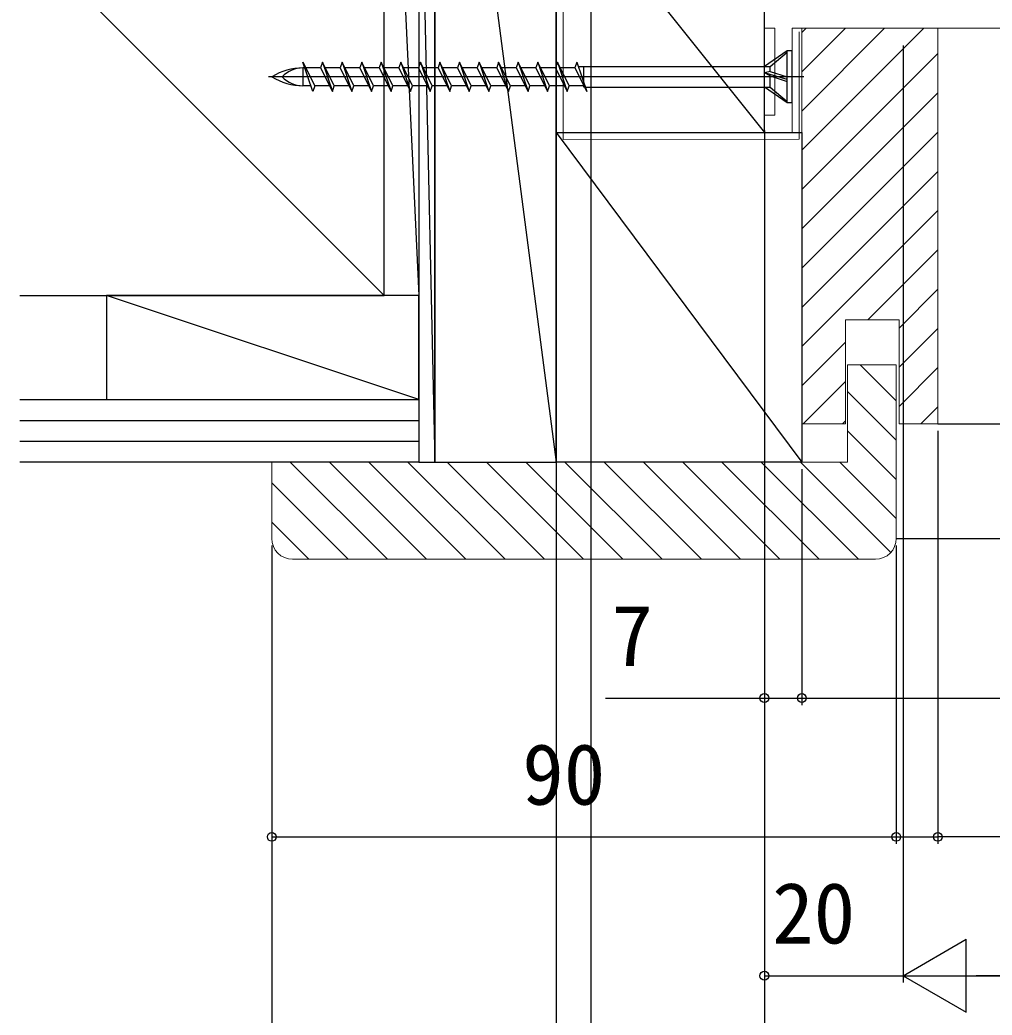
# Model space of a CAD drawing. Units: millimetres, scale not verified. Extents: x -525 to 525, y -783 to 778.
# Drawn here: x -365.3 to -225.2, y -544.8 to -401.4 of the extents above; entities that cross this region are included whole.
import ezdxf
from ezdxf.enums import TextEntityAlignment as Align

# ---------------------------------------------------------------- set-up
doc = ezdxf.new("R2010")
doc.units = ezdxf.units.MM
doc.header["$LTSCALE"] = 4
doc.layers.add('0-2_YKK_11', color=7, linetype='Continuous', lineweight=18)
doc.layers.add('0-9_YSS_KE', color=3, linetype='Continuous', lineweight=18)
for name, color, linetype in [('0-4_YKK_12', 2, 'Continuous'), ('0-5_YKK_13', 4, 'Continuous'), ('0-6_YKK_D', 6, 'Continuous'), ('0-8_YSS_K', 3, 'Continuous')]:
    doc.layers.add(name, color=color, linetype=linetype)
doc.styles.add('ＭＳ ゴシック', font='')
doc.styles.get('ＭＳ ゴシック').set_extended_font_data('MS Gothic')

msp = doc.modelspace()

# ---------------------------------------------------------------- linework, layer by layer
at = {"layer": '0-2_YKK_11', "color": 211}
msp.add_lwpolyline([(-258, -348.682), (-258, -402.582), (-256.5, -402.582), (-256.5, -415.082), (-258, -415.082), (-258, -417.582), (-254, -417.582), (-254, -402.582), (-202, -402.582), (-202, -400.782), (-204, -400.782), (-204, -392.582), (-207.3, -392.582)], dxfattribs=at)
at = {"layer": '0-4_YKK_12'}
for q in [(-254.002, -417.582), (-252.6, -417.582)]:
    msp.add_line((-254.5, -417.582), q, dxfattribs=at)
at = {"layer": '0-5_YKK_13'}
for p, q in [((-254.7, -405.832), (-258, -408.107)), ((-257.173, -408.107), (-254.7, -406.032)), ((-254.7, -413.332), (-254.7, -405.832)), ((-254, -405.832), (-254.7, -405.832)), ((-254, -413.332), (-254, -405.832)), ((-323.09, -411.682), (-324.5, -407.482)), ((-324.5, -407.482), (-322.813, -410.857)), ((-324.223, -408.307), (-324.5, -408.307)), ((-324.5, -408.307), (-324.5, -410.857)), ((-321.957, -408.307), (-324.088, -408.307)), ((-321.68, -407.482), (-321.957, -408.307)), ((-321.957, -408.307), (-320.27, -411.682)), ((-319.993, -410.857), (-321.68, -407.482)), ((-319.137, -408.307), (-321.268, -408.307)), ((-318.86, -407.482), (-319.137, -408.307)), ((-319.137, -408.307), (-317.45, -411.682)), ((-316.317, -408.307), (-318.448, -408.307)), ((-316.04, -407.482), (-316.317, -408.307)), ((-316.317, -408.307), (-314.63, -411.682)), ((-313.497, -408.307), (-315.628, -408.307)), ((-313.22, -407.482), (-313.497, -408.307)), ((-313.497, -408.307), (-311.81, -411.682)), ((-310.677, -408.307), (-312.808, -408.307)), ((-310.4, -407.482), (-310.677, -408.307)), ((-310.677, -408.307), (-308.99, -411.682)), ((-307.857, -408.307), (-309.988, -408.307)), ((-307.58, -407.482), (-307.857, -408.307)), ((-307.857, -408.307), (-306.17, -411.682)), ((-305.037, -408.307), (-307.168, -408.307)), ((-304.76, -407.482), (-305.037, -408.307)), ((-305.037, -408.307), (-303.35, -411.682)), ((-302.217, -408.307), (-304.348, -408.307)), ((-301.94, -407.482), (-302.217, -408.307)), ((-302.217, -408.307), (-300.53, -411.682)), ((-299.397, -408.307), (-301.528, -408.307)), ((-299.12, -407.482), (-299.397, -408.307)), ((-299.397, -408.307), (-297.71, -411.682)), ((-296.577, -408.307), (-298.708, -408.307)), ((-296.3, -407.482), (-296.577, -408.307)), ((-296.577, -408.307), (-294.89, -411.682)), ((-293.757, -408.307), (-295.888, -408.307)), ((-293.48, -407.482), (-293.757, -408.307)), ((-293.757, -408.307), (-292.07, -411.682)), ((-290.937, -408.307), (-293.068, -408.307)), ((-290.66, -407.482), (-290.937, -408.307)), ((-290.937, -408.307), (-289.25, -411.682)), ((-288.117, -408.307), (-290.248, -408.307)), ((-287.84, -407.482), (-288.117, -408.307)), ((-288.117, -408.307), (-286.43, -411.682)), ((-287.84, -407.482), (-286.43, -411.682)), ((-286.153, -410.857), (-287.84, -407.482)), ((-285.297, -408.307), (-287.428, -408.307)), ((-285.02, -407.482), (-285.297, -408.307)), ((-285.297, -408.307), (-283.61, -411.682)), ((-285.02, -407.482), (-283.61, -411.682)), ((-284.81, -408.107), (-257.173, -408.107)), ((-284, -411.057), (-284, -408.132)), ((-257.173, -408.804), (-257.173, -408.107)), ((-252.332, -409.582), (-329.472, -409.582)), ((-257.173, -408.804), (-258, -409)), ((-254.7, -409.953), (-258, -409)), ((-257.173, -409.454), (-258, -409)), ((-257.173, -408.804), (-254.7, -409.582)), ((-257.173, -411.057), (-257.173, -409.445)), ((-257.173, -409.454), (-254.7, -410.232)), ((-323.367, -410.857), (-324.5, -410.857)), ((-322.813, -410.857), (-323.09, -411.682)), ((-320.682, -410.857), (-322.813, -410.857)), ((-317.862, -410.857), (-319.993, -410.857)), ((-315.042, -410.857), (-317.173, -410.857)), ((-314.63, -411.682), (-314.353, -410.857)), ((-312.222, -410.857), (-314.353, -410.857)), ((-311.81, -411.682), (-311.533, -410.857)), ((-309.402, -410.857), (-311.533, -410.857)), ((-308.99, -411.682), (-308.713, -410.857)), ((-306.582, -410.857), (-308.713, -410.857)), ((-306.17, -411.682), (-305.893, -410.857)), ((-303.762, -410.857), (-305.893, -410.857)), ((-303.35, -411.682), (-303.073, -410.857)), ((-300.942, -410.857), (-303.073, -410.857)), ((-300.53, -411.682), (-300.253, -410.857)), ((-298.122, -410.857), (-300.253, -410.857)), ((-297.71, -411.682), (-297.433, -410.857)), ((-295.302, -410.857), (-297.433, -410.857)), ((-294.89, -411.682), (-294.613, -410.857)), ((-292.482, -410.857), (-294.613, -410.857)), ((-292.07, -411.682), (-291.793, -410.857)), ((-289.662, -410.857), (-291.793, -410.857)), ((-289.25, -411.682), (-288.973, -410.857)), ((-286.842, -410.857), (-288.973, -410.857)), ((-286.43, -411.682), (-286.153, -410.857)), ((-284.022, -410.857), (-286.153, -410.857)), ((-283.922, -411.057), (-284, -411.057)), ((-283.82, -411.057), (-257.173, -411.057)), ((-254.7, -413.332), (-258, -411.057)), ((-257.173, -411.057), (-254.7, -413.132)), ((-254, -413.332), (-254.7, -413.332))]:
    msp.add_line(p, q, dxfattribs=at)
for points in [[(-321.68, -407.482), (-320.27, -411.682), (-319.993, -410.857)], [(-314.353, -410.857), (-316.04, -407.482), (-314.63, -411.682)], [(-311.533, -410.857), (-313.22, -407.482), (-311.81, -411.682)], [(-308.713, -410.857), (-310.4, -407.482), (-308.99, -411.682)], [(-305.893, -410.857), (-307.58, -407.482), (-306.17, -411.682)], [(-303.073, -410.857), (-304.76, -407.482), (-303.35, -411.682)], [(-300.253, -410.857), (-301.94, -407.482), (-300.53, -411.682)], [(-297.433, -410.857), (-299.12, -407.482), (-297.71, -411.682)], [(-294.613, -410.857), (-296.3, -407.482), (-294.89, -411.682)], [(-291.793, -410.857), (-293.48, -407.482), (-292.07, -411.682)], [(-288.973, -410.857), (-290.66, -407.482), (-289.25, -411.682)]]:
    msp.add_lwpolyline(points, dxfattribs=at)
msp.add_lwpolyline([(-317.173, -410.857), (-318.86, -407.482), (-317.45, -411.682)], close=True, dxfattribs=at)
for centre, radius, start, end in [((-324.5, -416.885), 8.579, 90, 121.63839), ((-324.5, -412.473), 4.167, 90, 136.05098), ((-324.5, -402.278), 8.579, 238.36161, 270), ((-324.5, -406.69), 4.167, 223.94902, 270)]:
    msp.add_arc(centre, radius, start, end, dxfattribs=at)
at = {"layer": '0-6_YKK_D'}
for p, q in [((-288, -305.882), (-288, -600.082)), ((-288, -305.882), (-288, -580.082)), ((-288, -305.882), (-288, -600.082)), ((-283, -365.782), (-283, -580.082)), ((-283, -365.782), (-283, -580.082)), ((-283, -365.782), (-283, -560.082)), ((-238, -405.083), (-238, -540.082)), ((-238, -406.083), (-238, -540.082)), ((-258, -417.332), (-258, -560.082)), ((-258, -418.082), (-258, -560.082)), ((-258, -419.082), (-258, -500.082)), ((-258, -421.845), (-258, -540.082)), ((-233, -460.582), (-233, -520.082)), ((-252.6, -466.082), (-252.6, -500.082)), ((-252.6, -466.082), (-252.6, -500.082)), ((-329, -477.082), (-329, -600.082)), ((-329, -477.082), (-329, -520.082)), ((-239, -477.082), (-239, -520.082)), ((-239, -477.082), (-239, -520.082)), ((-280.885, -499.082), (-258, -499.082)), ((-258, -499.082), (-252.6, -499.082)), ((-252.6, -499.082), (252.6, -499.082)), ((-329, -519.082), (-239, -519.082)), ((-239, -519.082), (-233, -519.082)), ((-215.893, -519.082), (-233, -519.082)), ((-238, -539.082), (-228.907, -533.832)), ((-228.907, -544.332), (-228.907, -533.832)), ((-258, -539.082), (-238, -539.082)), ((-238, -539.082), (-228.907, -544.332)), ((-238, -539.082), (-219.813, -539.082)), ((227.5, -539.082), (-227.5, -539.082))]:
    msp.add_line(p, q, dxfattribs=at)
for centre in [(-258, -499.082), (-252.6, -499.082), (-252.6, -499.082), (-329, -519.082), (-239, -519.082), (-239, -519.082), (-233, -519.082), (-258, -539.082)]:
    msp.add_circle(centre, 0.637, dxfattribs=at)
at = {"layer": '0-8_YSS_K'}
for p, q in [((-305.5, -331.582), (-288, -465.082)), ((-312.8, -336.082), (-307.8, -441.082)), ((-307.8, -363.132), (-305.5, -465.082)), ((-288, -380.082), (-258, -417.582)), ((-365.3, -388.582), (-312.8, -441.082)), ((-252.6, -403.2), (-251.982, -402.582)), ((-252.6, -408.857), (-246.325, -402.582)), ((-252.6, -414.514), (-240.668, -402.582)), ((-252.6, -420.17), (-235.011, -402.582)), ((-252.6, -425.827), (-233, -406.227)), ((-252.6, -431.484), (-233, -411.884)), ((-288, -417.582), (-252.6, -465.082)), ((-252.6, -437.141), (-233, -417.541)), ((-252.6, -442.798), (-233, -423.198)), ((-252.6, -448.455), (-233, -428.855)), ((-243.07, -444.582), (-233, -434.512)), ((-307.8, -456.082), (-352.8, -441.082)), ((-238.6, -445.768), (-233, -440.168)), ((-238.6, -451.425), (-233, -445.825)), ((-252.6, -454.112), (-246.3, -447.812)), ((-239, -456.257), (-244.175, -451.082)), ((-238.6, -457.082), (-233, -451.482)), ((-252.413, -459.582), (-246.3, -453.468)), ((-239, -461.914), (-246, -454.914)), ((-235.443, -459.582), (-233, -457.139)), ((-365.3, -459.082), (-307.8, -459.082)), ((-246.756, -459.582), (-246.3, -459.125)), ((-233, -459.582), (-78.41, -459.582)), ((-239, -467.57), (-246, -460.57)), ((-365.3, -462.082), (-307.8, -462.082)), ((-312.342, -479.082), (-326.342, -465.082)), ((-306.685, -479.082), (-320.685, -465.082)), ((-301.028, -479.082), (-315.028, -465.082)), ((-295.371, -479.082), (-309.371, -465.082)), ((-289.714, -479.082), (-303.714, -465.082)), ((-284.057, -479.082), (-298.057, -465.082)), ((-278.401, -479.082), (-292.401, -465.082)), ((-272.744, -479.082), (-286.744, -465.082)), ((-267.087, -479.082), (-281.087, -465.082)), ((-261.43, -479.082), (-275.43, -465.082)), ((-255.773, -479.082), (-269.773, -465.082)), ((-250.116, -479.082), (-264.116, -465.082)), ((-244.459, -479.082), (-258.459, -465.082)), ((-239.782, -478.102), (-252.803, -465.082)), ((-239, -473.227), (-247.146, -465.082)), ((-317.999, -479.082), (-329, -468.08)), ((-323.655, -479.082), (-329, -473.737)), ((-239, -476.082), (-78.41, -476.082))]:
    msp.add_line(p, q, dxfattribs=at)
for points in [[(-288, -331.582), (-305.5, -331.582), (-305.5, -465.082), (-288, -465.082)], [(-307.8, -441.082), (-312.8, -441.082), (-312.8, -336.082), (-307.8, -336.082)], [(-307.8, -465.082), (-305.5, -465.082), (-305.5, -363.082), (-307.8, -363.082)], [(-258, -380.082), (-288, -380.082), (-288, -417.582), (-258, -417.582)], [(-288, -417.582), (-252.6, -417.582), (-252.6, -465.082), (-288, -465.082)], [(-352.8, -441.082), (-352.8, -456.082), (-307.8, -456.082), (-307.8, -441.082)]]:
    msp.add_lwpolyline(points, close=True, dxfattribs=at)
for points in [[(-365.3, -441.082), (-312.8, -441.082), (-312.8, -336.082), (-365.3, -336.082)], [(-365.3, -456.082), (-307.8, -456.082), (-307.8, -441.082)], [(-307.8, -456.082), (-307.8, -465.082), (-365.3, -465.082)]]:
    msp.add_lwpolyline(points, dxfattribs=at)
at = {"layer": '0-9_YSS_KE', "color": 80}
msp.add_line((-287, -418.594), (-287, -330.578), dxfattribs=at)
at = {"layer": '0-9_YSS_KE'}
msp.add_line((-242, -479.082), (-326, -479.082), dxfattribs=at)
msp.add_lwpolyline([(-233, -459.582), (-233, -402.582), (-252.6, -402.582), (-252.6, -459.582), (-246.3, -459.582), (-246.3, -444.582), (-238.6, -444.582), (-238.6, -459.582)], close=True, dxfattribs=at)
at = {"layer": '0-9_YSS_KE', "color": 80}
msp.add_lwpolyline([(-287, -418.594), (-253.002, -418.582), (-253.008, -403.081)], dxfattribs=at)
at = {"layer": '0-9_YSS_KE'}
msp.add_lwpolyline([(-329, -476.082), (-329, -465.082), (-246, -465.082), (-246, -451.082), (-239, -451.082), (-239, -476.082)], dxfattribs=at)
for centre, start, end in [((-326, -476.082), 180.00001, 269.99999), ((-242, -476.082), 270.00001, 359.99999)]:
    msp.add_arc(centre, 3, start, end, dxfattribs=at)

# ---------------------------------------------------------------- texts
at = {"layer": '0-6_YKK_D', "style": 'ＭＳ ゴシック'}
for s, p in [('7', (-280.044, -497.082)), ('90', (-292.898, -517.082)), ('20', (-256.886, -537.082))]:
    msp.add_text(s, height=8.798, dxfattribs=at).set_placement(p, align=Align.BOTTOM_LEFT)

doc.saveas('drawing.dxf')
